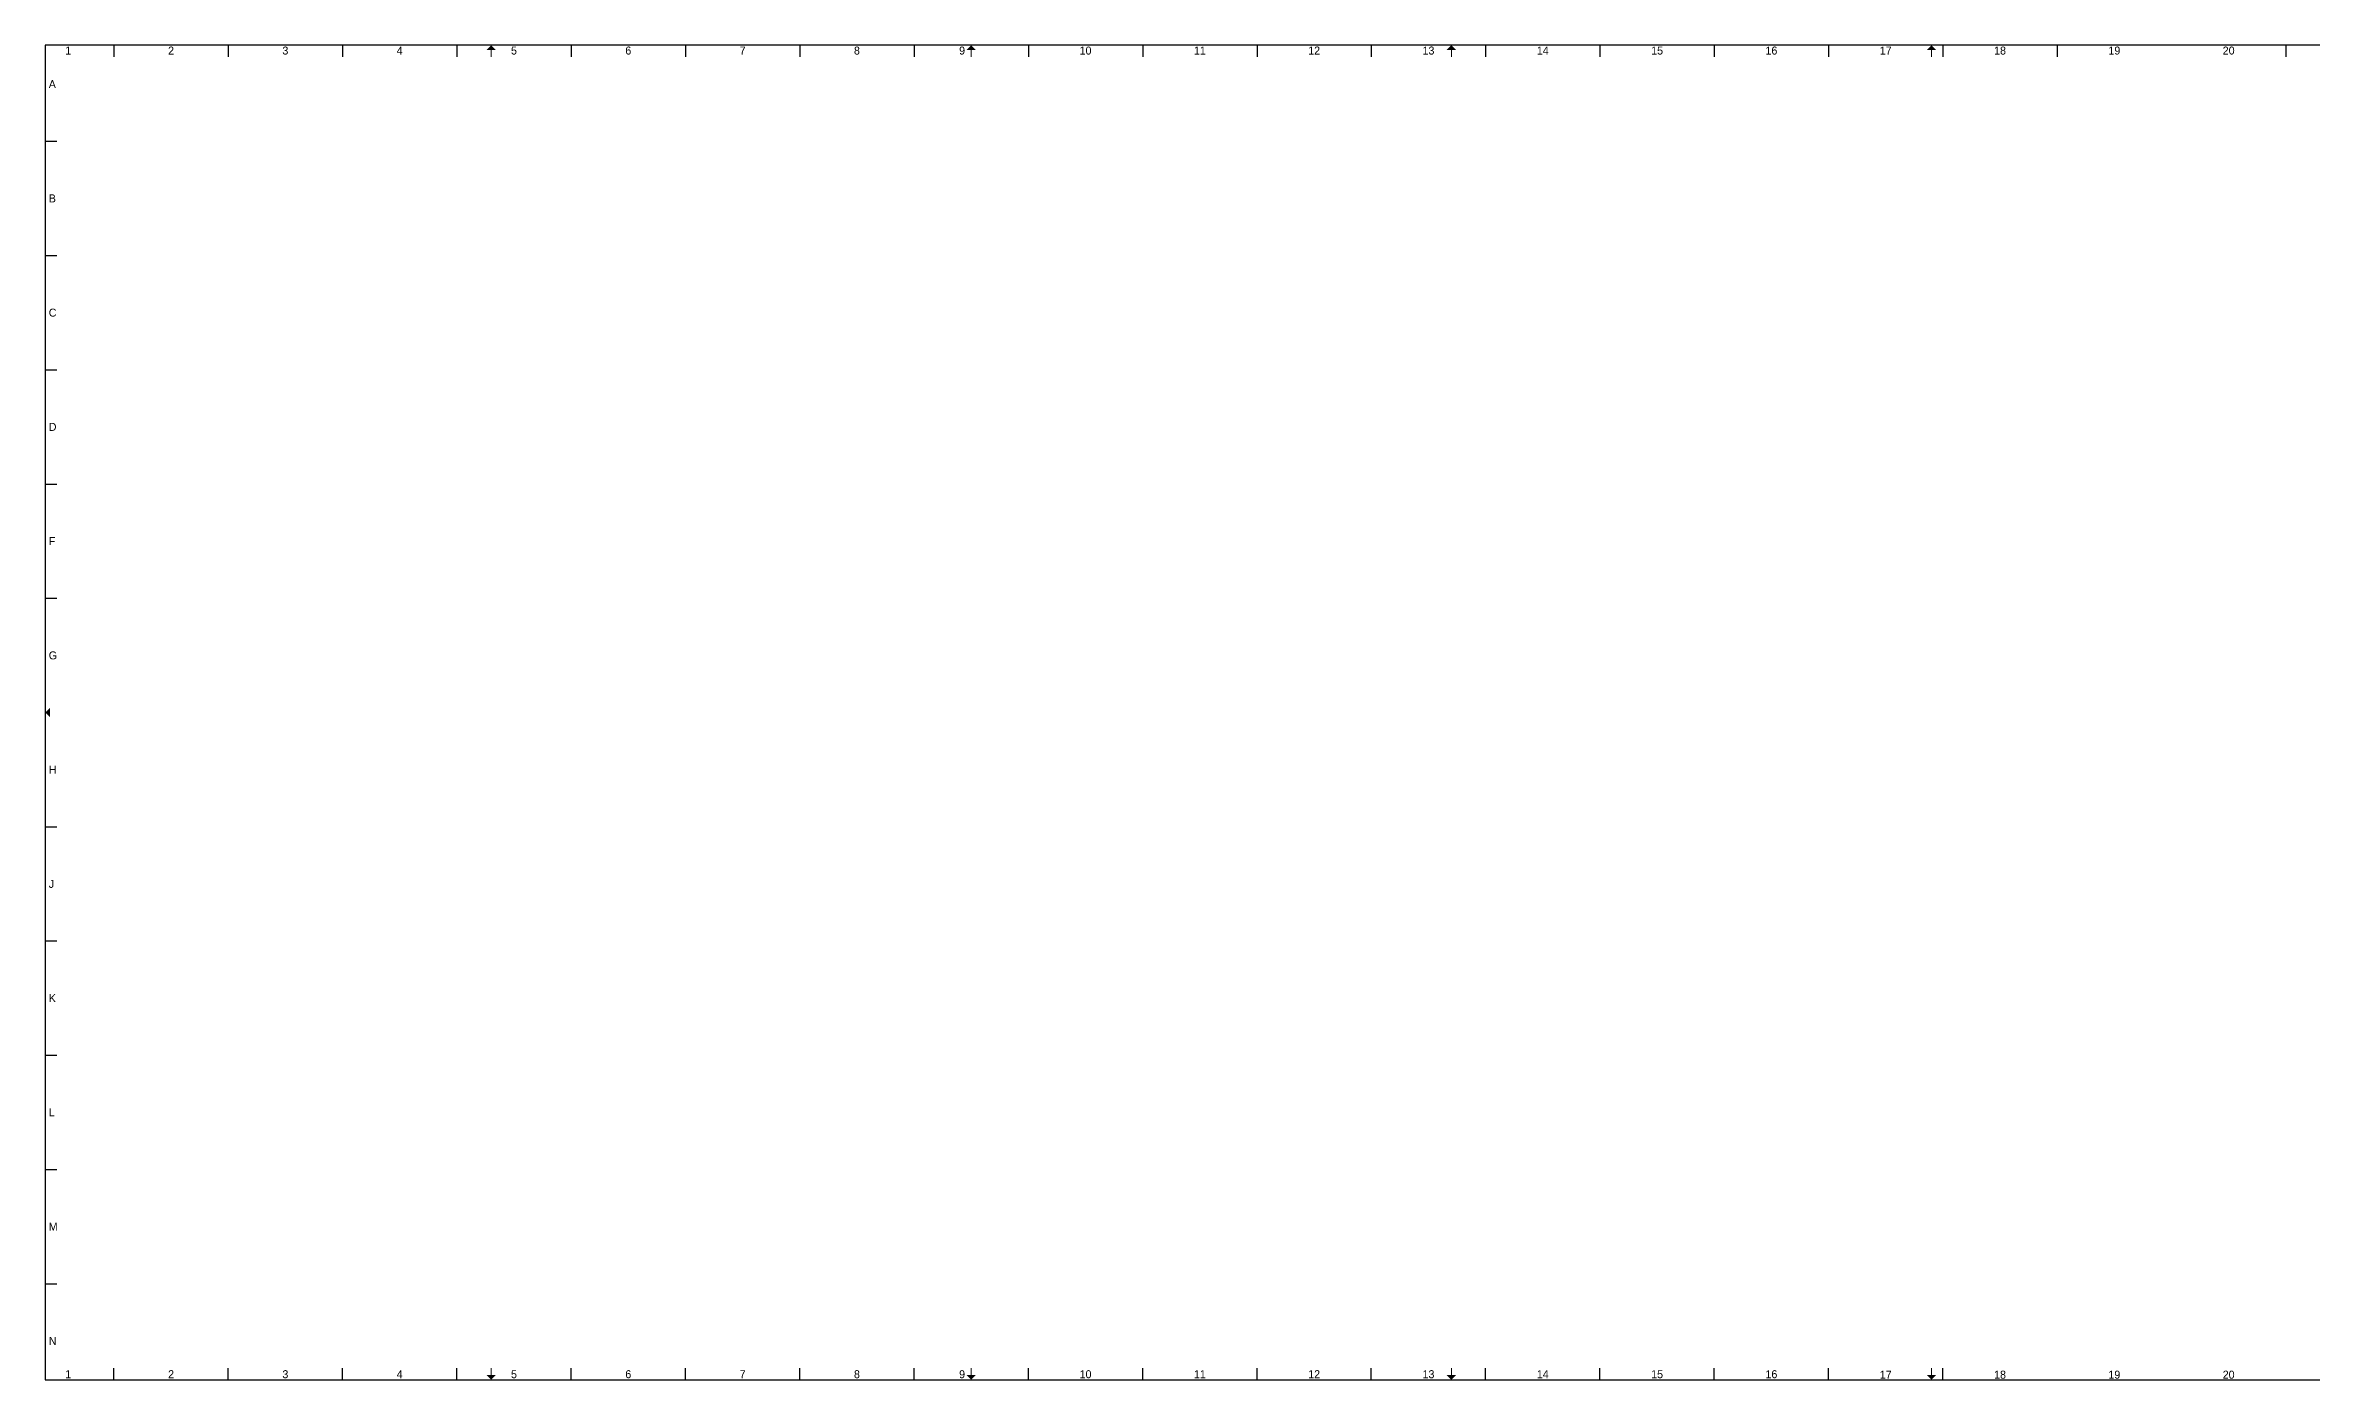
# Model space of a CAD drawing. Extents: x -5 to 1865, y -5 to 579.
# Drawn here: x -5 to 986, y -5 to 579 of the extents above; entities that cross this region are included whole.
import ezdxf
from ezdxf.enums import TextEntityAlignment as Align

# ---------------------------------------------------------------- set-up
doc = ezdxf.new("R2010")
doc.units = 0
doc.header["$MEASUREMENT"] = 0
for name, color, linetype, lineweight in [('to-xx-kader', 7, 'CONTINUOUS', 25), ('to-xx-rooster', 7, 'CONTINUOUS', 25), ('to-xx-vouwmerk', 7, 'CONTINUOUS', 18)]:
    doc.layers.add(name, color=color, linetype=linetype, lineweight=lineweight)
doc.styles.add('RTW_ISO', font='iso-rtw.shx')

msp = doc.modelspace()

# ---------------------------------------------------------------- hatches: boundary and pattern name
at = {"layer": 'to-xx-vouwmerk'}
for points in [[(192, 577), (190, 579), (188, 577)], [(402, 577), (400, 579), (398, 577)], [(612, 577), (610, 579), (608, 577)], [(822, 577), (820, 579), (818, 577)], [(-3, 289), (-5, 287), (-3, 285)], [(188, -3), (190, -5), (192, -3)], [(398, -3), (400, -5), (402, -3)], [(608, -3), (610, -5), (612, -3)], [(818, -3), (820, -5), (822, -3)]]:
    msp.add_hatch(color=256, dxfattribs=at).paths.add_polyline_path(points)

# ---------------------------------------------------------------- linework, layer by layer
at = {"layer": 'to-xx-kader'}
msp.add_line((875, -5), (975, -5), dxfattribs=at)
at = {"layer": 'to-xx-rooster'}
for p, q in [((1865, 579), (-5, 579)), ((-5, 579), (-5, -5)), ((25, 579), (25, 574)), ((75, 579), (75, 574)), ((125, 579), (125, 574)), ((175, 579), (175, 574)), ((225, 579), (225, 574)), ((275, 579), (275, 574)), ((325, 579), (325, 574)), ((375, 579), (375, 574)), ((425, 579), (425, 574)), ((475, 579), (475, 574)), ((525, 579), (525, 574)), ((575, 579), (575, 574)), ((625, 579), (625, 574)), ((675, 579), (675, 574)), ((725, 579), (725, 574)), ((775, 579), (775, 574)), ((825, 579), (825, 574)), ((875, 579), (875, 574)), ((975, 579), (975, 574)), ((-5, 537), (0, 537)), ((-5, 487), (0, 487)), ((-5, 437), (0, 437)), ((-5, 387), (0, 387)), ((-5, 337), (0, 337)), ((-5, 237), (0, 237)), ((-5, 187), (0, 187)), ((-5, 137), (0, 137)), ((-5, 87), (0, 87)), ((-5, 37), (0, 37)), ((25, -5), (25, 0)), ((75, -5), (75, 0)), ((125, -5), (125, 0)), ((175, -5), (175, 0)), ((225, -5), (225, 0)), ((275, -5), (275, 0)), ((325, -5), (325, 0)), ((375, -5), (375, 0)), ((425, -5), (425, 0)), ((475, -5), (475, 0)), ((525, -5), (525, 0)), ((575, -5), (575, 0)), ((625, -5), (625, 0)), ((675, -5), (675, 0)), ((725, -5), (725, 0)), ((775, -5), (775, 0)), ((825, -5), (825, 0)), ((-5, -5), (1865, -5))]:
    msp.add_line(p, q, dxfattribs=at)
at = {"layer": 'to-xx-vouwmerk'}
for p, q in [((190, 574), (190, 579)), ((400, 574), (400, 579)), ((610, 574), (610, 579)), ((820, 574), (820, 579)), ((190, -5), (190, 0)), ((400, -5), (400, 0)), ((610, -5), (610, 0)), ((820, -5), (820, 0))]:
    msp.add_line(p, q, dxfattribs=at)

# ---------------------------------------------------------------- texts
at = {"layer": 'to-xx-rooster', "style": 'RTW_ISO'}
for s, p in [('1', (5, 573.9)), ('2', (50, 573.9)), ('3', (100, 573.9)), ('4', (150, 573.9)), ('5', (200, 573.9)), ('6', (250, 573.9)), ('7', (300, 573.9)), ('8', (350, 573.9)), ('9', (396, 573.9)), ('10', (450, 573.9)), ('11', (500, 573.9)), ('12', (550, 573.9)), ('13', (600, 573.9)), ('14', (650, 573.9)), ('15', (700, 573.9)), ('16', (750, 573.9)), ('17', (800, 573.9)), ('18', (850, 573.9)), ('19', (900, 573.9)), ('20', (950, 573.9)), ('1', (5, -5.4)), ('2', (50, -5.4)), ('3', (100, -5.4)), ('4', (150, -5.4)), ('5', (200, -5.4)), ('6', (250, -5.4)), ('7', (300, -5.4)), ('8', (350, -5.4)), ('9', (396, -5.4)), ('10', (450, -5.4)), ('11', (500, -5.4)), ('12', (550, -5.4)), ('13', (600, -5.4)), ('14', (650, -5.4)), ('15', (700, -5.4)), ('16', (750, -5.4)), ('17', (800, -5.6)), ('18', (850, -5.6)), ('19', (900, -5.6)), ('20', (950, -5.6))]:
    msp.add_text(s, height=3.5, dxfattribs=at).set_placement(p, align=Align.BOTTOM_CENTER)
for s, p in [('A', (-3.5, 562)), ('B', (-3.5, 512)), ('C', (-3.5, 462)), ('D', (-3.5, 412)), ('F', (-3.5, 362)), ('G', (-3.5, 312)), ('H', (-3.5, 262)), ('J', (-3.5, 212)), ('K', (-3.5, 162)), ('L', (-3.5, 112)), ('M', (-3.5, 62)), ('N', (-3.5, 12))]:
    msp.add_text(s, height=3.5, dxfattribs=at).set_placement(p, align=Align.MIDDLE_LEFT)

doc.saveas('drawing.dxf')
